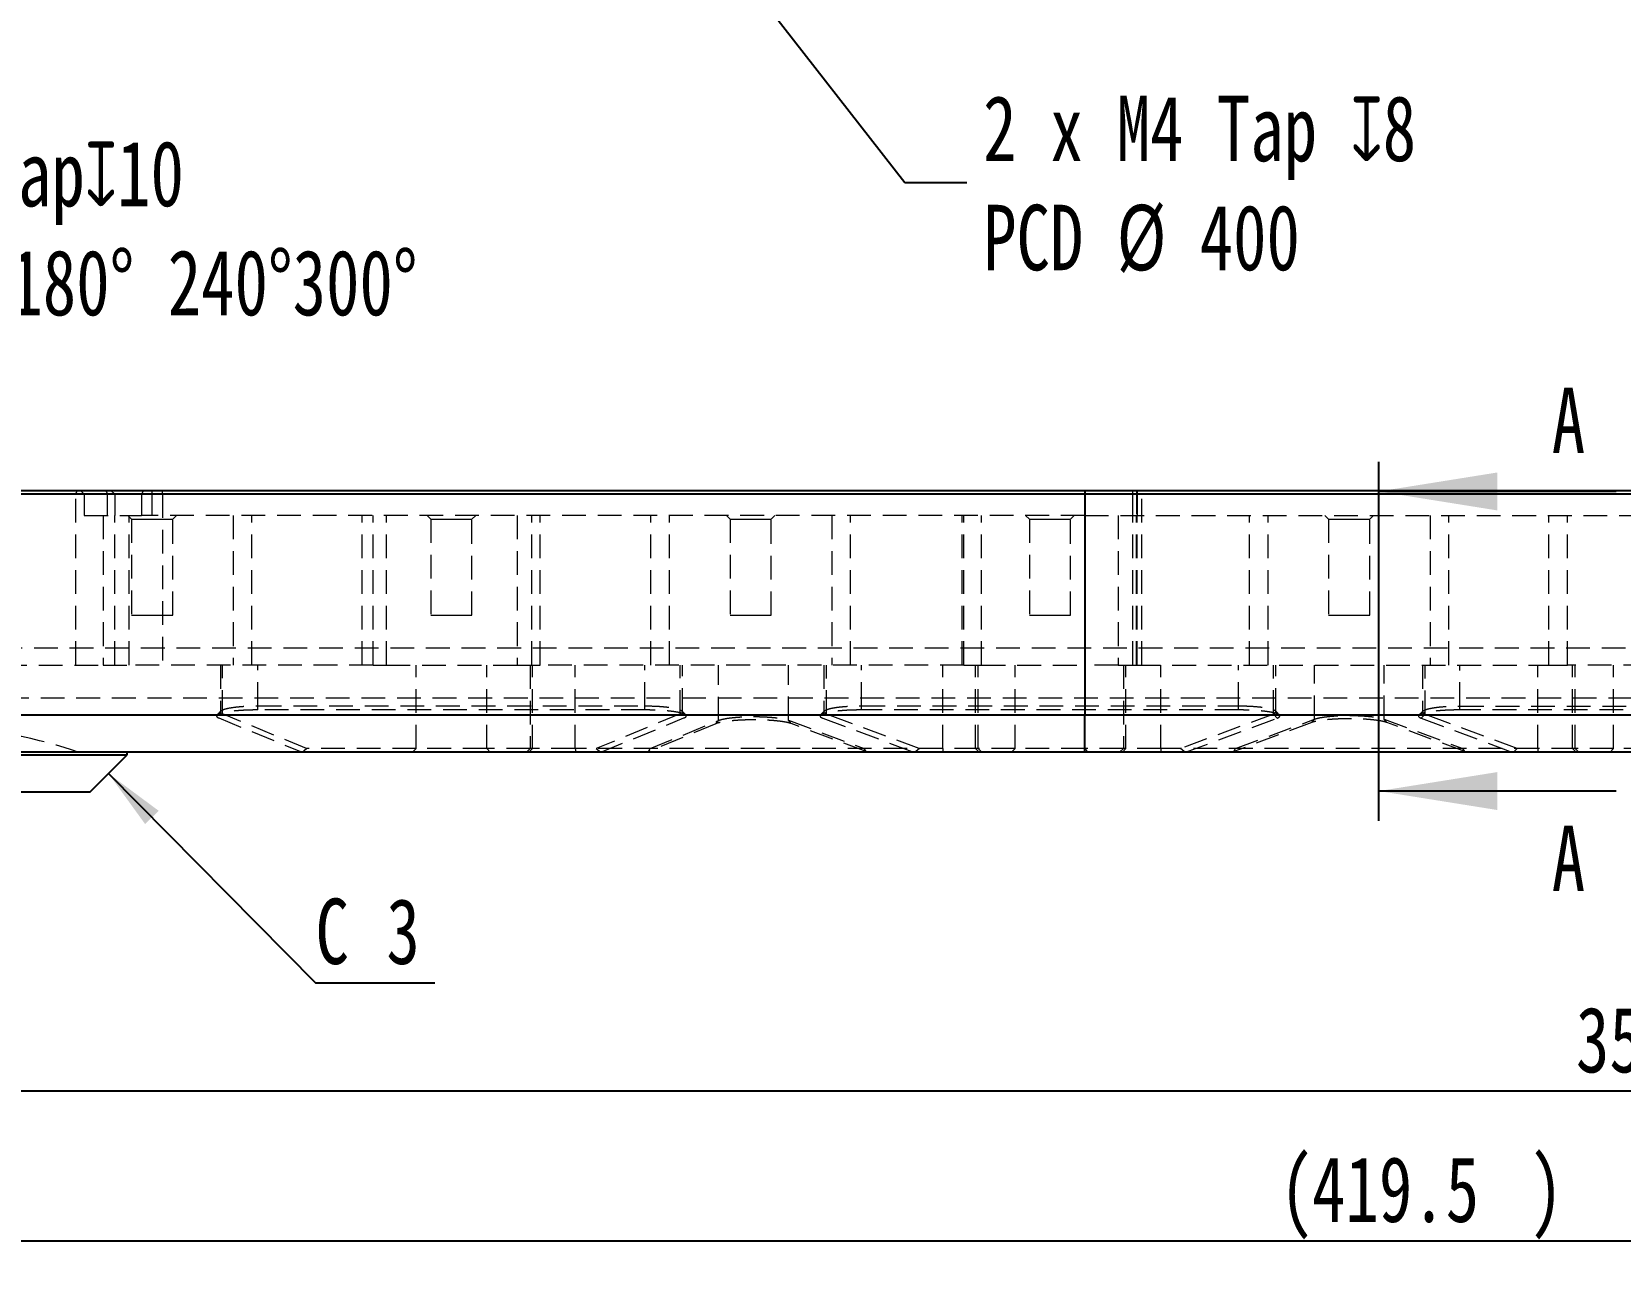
# Model space of a CAD drawing. Header units: millimetres. Extents: x 0 to 420, y 0 to 298.
# Drawn here: x 99.6 to 184.5, y 100 to 166.2 of the extents above; entities that cross this region are included whole.
import ezdxf

# ---------------------------------------------------------------- set-up
doc = ezdxf.new("R2010")
doc.units = ezdxf.units.MM
doc.header["$PDSIZE"] = -1
doc.linetypes.add('HIDDEN', pattern=[1.905, 1.27, -0.635])
for name, color, linetype in [('레이어10', 30, 'Continuous'), ('절단면', 230, 'Continuous'), ('치수선', 104, 'Continuous')]:
    doc.layers.add(name, color=color, linetype=linetype)
doc.styles.add('SLDTEXTSTYLE4', font='TXT', dxfattribs={"width": 0.75})
doc.dimstyles.new('SLDDIMSTYLE0', dxfattribs={"dimtxt": 3.5, "dimasz": 3.302, "dimexe": 0, "dimexo": 0.0625, "dimgap": 0.875, "dimtad": 1, "dimdec": 3, "dimlfac": 1.5, "dimrnd": 1e-09, "dimzin": 12, "dimdsep": 46, "dimtxsty": 'SLDTEXTSTYLE4', "dimsah": 1, "dimcen": 0.09, "dimadec": 0, "dimazin": 3, "dimtfac": 1, "dimtdec": 3, "dimtofl": 0, "dimtmove": 0, "dimatfit": 3, "dimfxl": 1, "dimfrac": 2, "dimtolj": 1, "dimtzin": 12, "dimarcsym": 0})
doc.dimstyles.new('SLDDIMSTYLE3', dxfattribs={"dimtxt": 3.5, "dimasz": 3.302, "dimexe": 0, "dimexo": 0.0625, "dimgap": 0.875, "dimtad": 0, "dimtih": 1, "dimtoh": 1, "dimdec": 3, "dimlfac": 1.5, "dimrnd": 1e-09, "dimzin": 12, "dimdsep": 46, "dimtxsty": 'SLDTEXTSTYLE4', "dimblk1": 'NONE', "dimblk2": 'NONE', "dimsah": 1, "dimcen": 0, "dimadec": 0, "dimazin": 3, "dimtfac": 1, "dimtdec": 3, "dimtofl": 0, "dimtmove": 0, "dimatfit": 3, "dimldrblk": 'NONE', "dimfxl": 1, "dimfrac": 2, "dimtolj": 1, "dimtzin": 12, "dimarcsym": 0})
doc.dimstyles.new('SLDDIMSTYLE5', dxfattribs={"dimtxt": 3.5, "dimasz": 3.302, "dimexe": 0, "dimexo": 0.0625, "dimgap": 0.875, "dimtad": 0, "dimtih": 1, "dimtoh": 1, "dimdec": 3, "dimlfac": 1.5, "dimrnd": 1e-09, "dimzin": 12, "dimdsep": 46, "dimtxsty": 'SLDTEXTSTYLE4', "dimblk1": 'NONE', "dimsah": 1, "dimcen": 0, "dimadec": 0, "dimazin": 3, "dimtfac": 1, "dimtdec": 3, "dimtmove": 0, "dimatfit": 3, "dimldrblk": 'NONE', "dimfxl": 1, "dimfrac": 2, "dimtolj": 1, "dimtzin": 12, "dimarcsym": 0})
doc.dimstyles.new('SLDDIMSTYLE9', dxfattribs={"dimtxt": 3.5, "dimasz": 3.302, "dimexe": 0, "dimexo": 0.0625, "dimgap": 0.875, "dimtad": 0, "dimtih": 1, "dimtoh": 1, "dimdec": 3, "dimlfac": 1.5, "dimrnd": 1e-09, "dimzin": 12, "dimdsep": 46, "dimtxsty": 'SLDTEXTSTYLE4', "dimblk1": 'NONE', "dimsah": 1, "dimcen": 0, "dimadec": 0, "dimazin": 3, "dimtfac": 1, "dimtdec": 3, "dimtmove": 0, "dimatfit": 3, "dimldrblk": 'NONE', "dimfxl": 1, "dimfrac": 2, "dimtolj": 1, "dimtzin": 12, "dimarcsym": 0})

# ---------------------------------------------------------------- blocks, each defined once
blk = doc.blocks.new('_D')
at = {"layer": '치수선', "transparency": 16777216}
for p, q in [((302.721, 125.043), (302.721, 108.529)), ((69.388, 121.863), (69.388, 108.529)), ((302.721, 109.529), (69.388, 109.529))]:
    blk.add_line(p, q, dxfattribs=at)
for points in [[(69.388, 109.529), (72.69, 109.021), (72.69, 110.037)], [(302.721, 109.529), (299.419, 110.037), (299.419, 109.021)]]:
    blk.add_solid(points, dxfattribs=at)
at = {"layer": '치수선', "transparency": 16777216, "insert": (182.176, 114.041), "char_height": 3.5, "attachment_point": 1, "style": 'SLDTEXTSTYLE4'}
blk.add_mtext('350', dxfattribs=at)
blk = doc.blocks.new('_D_2')
at = {"layer": '레이어10', "transparency": 16777216}
for p, q in [((313.721, 128.655), (313.721, 100.529)), ((34.055, 126.522), (34.055, 100.529)), ((34.055, 101.529), (313.721, 101.529))]:
    blk.add_line(p, q, dxfattribs=at)
for points in [[(34.055, 101.529), (37.357, 101.021), (37.357, 102.037)], [(313.721, 101.529), (310.419, 102.037), (310.419, 101.021)]]:
    blk.add_solid(points, dxfattribs=at)
at = {"layer": '레이어10', "transparency": 16777216, "char_height": 3.5, "attachment_point": 1, "style": 'SLDTEXTSTYLE4'}
for s, insert in [('(', (166.349, 106.041)), (')', (179.707, 106.041)), ('419.5', (168.069, 106.041))]:
    blk.add_mtext(s, dxfattribs=dict(at, insert=insert))
blk = doc.blocks.new('SW_CHAMFER_DIMENSION_0')
at = {"layer": '치수선', "color": 0}
for p, q in [((-11.068, 11.198), (0, 0)), ((0, 0), (6.378, 0))]:
    blk.add_line(p, q, dxfattribs=at)
blk.add_solid([(-11.068, 11.198), (-9.108, 8.493), (-8.385, 9.207)], dxfattribs=at)
at = {"layer": '치수선', "color": 0, "char_height": 3.5, "attachment_point": 1, "style": 'SLDTEXTSTYLE4'}
for s, insert in [('C', (0, 4.512)), ('3', (3.792, 4.512))]:
    blk.add_mtext(s, dxfattribs=dict(at, insert=insert))
blk = doc.blocks.new('_D_12')
at = {"layer": '치수선', "transparency": 16777216, "insert": (114.693, 172.737), "char_height": 3.5, "attachment_point": 1, "style": 'SLDTEXTSTYLE4'}
blk.add_mtext('R196', dxfattribs=at)
blk = doc.blocks.new('_None')
blk = doc.blocks.new('_D_30')
at = {"layer": 'Defpoints', "color": 0, "transparency": 16777216}
for p in [(121.379, 190.083), (122.731, 188.348)]:
    blk.add_point(p, dxfattribs=at)
at = {"layer": '치수선', "color": 0, "lineweight": -2, "transparency": 16777216}
for p, q in [((121.379, 190.083), (122.731, 188.348)), ((146.304, 158.101), (124.761, 185.743)), ((149.606, 158.101), (146.304, 158.101))]:
    blk.add_line(p, q, dxfattribs=at)
at = {"layer": '치수선', "color": 0, "transparency": 16777216}
blk.add_solid([(125.195, 186.082), (124.327, 185.405), (122.731, 188.348)], dxfattribs=at)
at = {"layer": '치수선', "color": 0, "transparency": 16777216, "insert": (150.481, 162.768), "char_height": 3.5, "attachment_point": 1, "style": 'SLDTEXTSTYLE4'}
blk.add_mtext('\\A1;2 x M4 Tap {\\fGDT|b0|i0|c0|p2;x}8\\PPCD %%C 400', dxfattribs=at)
blk = doc.blocks.new('_D_37')
at = {"layer": 'Defpoints', "color": 0, "transparency": 16777216}
for p in [(85.673, 175.269), (85.103, 173.144)]:
    blk.add_point(p, dxfattribs=at)
at = {"layer": '치수선', "color": 0, "lineweight": -2, "transparency": 16777216}
for p, q in [((85.673, 175.269), (85.103, 173.144)), ((80.426, 155.689), (84.249, 169.954)), ((83.728, 155.689), (80.426, 155.689))]:
    blk.add_line(p, q, dxfattribs=at)
at = {"layer": '치수선', "color": 0, "transparency": 16777216}
blk.add_solid([(83.717, 170.097), (84.78, 169.812), (85.103, 173.144)], dxfattribs=at)
at = {"layer": '치수선', "color": 0, "transparency": 16777216, "insert": (84.603, 160.356), "char_height": 3.5, "attachment_point": 1, "style": 'SLDTEXTSTYLE4'}
blk.add_mtext('\\A1;4 x M4 Tap{\\fGDT|b0|i0|c0|p2;x}10\\PAT 120%%D 180%%D 240%%D300%%D', dxfattribs=at)

msp = doc.modelspace()

# ---------------------------------------------------------------- linework, layer by layer
at = {"color": 7, "linetype": 'Continuous', "lineweight": 25}
for p, q in [((87.70079, 141.65487), (155.91298, 141.65487)), ((155.91298, 141.45487), (87.80504, 141.45487)), ((155.91298, 141.65487), (155.91298, 141.45487)), ((155.91298, 141.65487), (187.34958, 141.65487)), ((155.91298, 141.45487), (155.91298, 129.65487)), ((187.3881, 141.45487), (155.91298, 141.45487)), ((87.80504, 129.65487), (155.91298, 129.65487)), ((155.91298, 127.65487), (155.91298, 129.65487)), ((155.91298, 129.65487), (302.72143, 129.65487)), ((69.3881, 127.52153), (104.72143, 127.52153)), ((155.91298, 127.65487), (95.91197, 127.65487)), ((102.72143, 125.52153), (104.72143, 127.52153)), ((104.72143, 127.52153), (104.72143, 127.65487)), ((302.72143, 127.65487), (155.91298, 127.65487)), ((102.72143, 125.52153), (69.3881, 125.52153))]:
    msp.add_line(p, q, dxfattribs=at)
at = {"color": 7, "linetype": 'HIDDEN', "lineweight": 18}
for p, q in [((101.97418, 141.45487), (102.04377, 141.65487)), ((101.97418, 132.32153), (101.97418, 141.45487)), ((102.22863, 141.65487), (102.42863, 141.45487)), ((102.42863, 141.45487), (102.42863, 140.32153)), ((103.58675, 141.65487), (103.66397, 141.45487)), ((103.66397, 140.32153), (103.66397, 141.45487)), ((103.85476, 141.65487), (104.05476, 141.45487)), ((104.05476, 141.45487), (104.05476, 140.32153)), ((105.49454, 141.45487), (105.49454, 140.32153)), ((106.05476, 141.45487), (106.05476, 141.65487)), ((106.05476, 140.32153), (106.05476, 141.45487)), ((106.61398, 141.45487), (106.61398, 141.65487)), ((106.61398, 141.45487), (106.61398, 132.32153)), ((155.91298, 141.65487), (155.91298, 141.45487)), ((155.91298, 140.32153), (155.91298, 141.45487)), ((155.91298, 141.45487), (155.91298, 132.32153)), ((158.48365, 140.32153), (158.48365, 141.65487)), ((158.68813, 141.65487), (158.68813, 140.32153)), ((158.73085, 140.32153), (158.73085, 141.65487)), ((158.97519, 132.32153), (158.97519, 141.65487)), ((102.42863, 140.32153), (105.49454, 140.32153)), ((103.44083, 140.32153), (103.44083, 132.32153)), ((104.05476, 132.32153), (104.05476, 140.32153)), ((104.75476, 140.32153), (104.95476, 140.12153)), ((104.82691, 132.32153), (104.82691, 140.32153)), ((155.91298, 140.32153), (105.49454, 140.32153)), ((107.15476, 140.12153), (107.35476, 140.32153)), ((110.3881, 140.32153), (110.3881, 132.32153)), ((111.3881, 132.32153), (111.3881, 140.32153)), ((117.29063, 132.32153), (117.29063, 140.32153)), ((117.8657, 132.32153), (117.8657, 140.32153)), ((118.57816, 132.32153), (118.57816, 140.32153)), ((120.75476, 140.32153), (120.95476, 140.12153)), ((123.15476, 140.12153), (123.35476, 140.32153)), ((125.57881, 140.32153), (125.57881, 132.32153)), ((126.35879, 132.32153), (126.35879, 140.32153)), ((126.79884, 132.32153), (126.79884, 140.32153)), ((132.72143, 132.32153), (132.72143, 140.32153)), ((133.72143, 132.32153), (133.72143, 140.32153)), ((136.75476, 140.32153), (136.95476, 140.12153)), ((139.15476, 140.12153), (139.35476, 140.32153)), ((142.3881, 140.32153), (142.3881, 132.32153)), ((143.3881, 132.32153), (143.3881, 140.32153)), ((149.35485, 132.32153), (149.35485, 140.32153)), ((149.4525, 132.32153), (149.4525, 140.32153)), ((150.40368, 132.32153), (150.40368, 140.32153)), ((152.75476, 140.32153), (152.95476, 140.12153)), ((155.15476, 140.12153), (155.35476, 140.32153)), ((155.91298, 140.32153), (186.05476, 140.32153)), ((157.70909, 140.32153), (157.70909, 132.32153)), ((158.48365, 132.32153), (158.48365, 140.32153)), ((158.68813, 132.32153), (158.68813, 140.32153)), ((158.70909, 132.32153), (158.70909, 140.32153)), ((164.72143, 132.32153), (164.72143, 140.32153)), ((165.72143, 132.32153), (165.72143, 140.32153)), ((168.75476, 140.32153), (168.95476, 140.12153)), ((171.15476, 140.12153), (171.35476, 140.32153)), ((174.3881, 140.32153), (174.3881, 132.32153)), ((175.3881, 132.32153), (175.3881, 140.32153)), ((180.72143, 132.32153), (180.72143, 140.32153)), ((180.72183, 132.32153), (180.72183, 140.32153)), ((181.72143, 132.32153), (181.72143, 140.32153)), ((104.95476, 140.12153), (106.05476, 140.12153)), ((104.95476, 140.12153), (104.95476, 134.9882)), ((106.05476, 140.12153), (107.15476, 140.12153)), ((107.15476, 134.9882), (107.15476, 140.12153)), ((120.95476, 140.12153), (122.05476, 140.12153)), ((120.95476, 140.12153), (120.95476, 134.9882)), ((122.05476, 140.12153), (123.15476, 140.12153)), ((123.15476, 134.9882), (123.15476, 140.12153)), ((136.95476, 140.12153), (138.05476, 140.12153)), ((136.95476, 140.12153), (136.95476, 134.9882)), ((138.05476, 140.12153), (139.15476, 140.12153)), ((139.15476, 134.9882), (139.15476, 140.12153)), ((152.95476, 140.12153), (154.05476, 140.12153)), ((152.95476, 140.12153), (152.95476, 134.9882)), ((154.05476, 140.12153), (155.15476, 140.12153)), ((155.15476, 134.9882), (155.15476, 140.12153)), ((168.95476, 140.12153), (170.05476, 140.12153)), ((168.95476, 140.12153), (168.95476, 134.9882)), ((170.05476, 140.12153), (171.15476, 140.12153)), ((171.15476, 134.9882), (171.15476, 140.12153)), ((104.95476, 134.9882), (106.05476, 134.9882)), ((106.05476, 134.9882), (107.15476, 134.9882)), ((120.95476, 134.9882), (122.05476, 134.9882)), ((122.05476, 134.9882), (123.15476, 134.9882)), ((136.95476, 134.9882), (138.05476, 134.9882)), ((138.05476, 134.9882), (139.15476, 134.9882)), ((152.95476, 134.9882), (154.05476, 134.9882)), ((154.05476, 134.9882), (155.15476, 134.9882)), ((168.95476, 134.9882), (170.05476, 134.9882)), ((170.05476, 134.9882), (171.15476, 134.9882)), ((240.07604, 133.21992), (69.3881, 133.21992)), ((98.09103, 132.32153), (103.44083, 132.32153)), ((103.44083, 132.32153), (104.82691, 132.32153)), ((117.8657, 132.32153), (104.82691, 132.32153)), ((109.70521, 132.32153), (109.70521, 129.81667)), ((109.81906, 129.70979), (109.81906, 132.32153)), ((111.70521, 130.13821), (111.70521, 132.32153)), ((117.8657, 132.32153), (118.57816, 132.32153)), ((118.57816, 132.32153), (125.57881, 132.32153)), ((120.16861, 127.85487), (120.16861, 132.32153)), ((123.94092, 127.85487), (123.94092, 132.32153)), ((125.57881, 132.32153), (126.79884, 132.32153)), ((126.26976, 132.32153), (126.26976, 127.85487)), ((126.3836, 127.85487), (126.3836, 132.32153)), ((149.4525, 132.32153), (126.79884, 132.32153)), ((128.66655, 127.85487), (128.66655, 132.32153)), ((132.40432, 130.13821), (132.40432, 132.32153)), ((134.29047, 129.70979), (134.29047, 132.32153)), ((134.40432, 129.81667), (134.40432, 132.32153)), ((136.32627, 129.35643), (136.32627, 132.32153)), ((140.07565, 129.36608), (140.07565, 132.32153)), ((141.9735, 132.32153), (141.9735, 129.81873)), ((142.11027, 129.70181), (142.11027, 132.32153)), ((143.9735, 130.14036), (143.9735, 132.32153)), ((148.32453, 127.85487), (148.32453, 132.32153)), ((149.4525, 132.32153), (150.40368, 132.32153)), ((150.07726, 127.85487), (150.07726, 132.32153)), ((150.21402, 127.85487), (150.21402, 132.32153)), ((150.40368, 132.32153), (155.91298, 132.32153)), ((152.19153, 127.85487), (152.19153, 132.32153)), ((157.70909, 132.32153), (155.91298, 132.32153)), ((155.918, 127.85487), (155.918, 132.32153)), ((157.70909, 132.32153), (158.68813, 132.32153)), ((157.97855, 132.32153), (157.97855, 127.85487)), ((158.11532, 127.85487), (158.11532, 132.32153)), ((158.68813, 132.32153), (180.72183, 132.32153)), ((159.97855, 127.85487), (159.97855, 132.32153)), ((164.13603, 130.14036), (164.13603, 132.32153)), ((165.99926, 129.70181), (165.99926, 132.32153)), ((166.13603, 129.81873), (166.13603, 132.32153)), ((168.19202, 129.42504), (168.19202, 132.32153)), ((171.91841, 129.42507), (171.91841, 132.32153)), ((173.97439, 132.32153), (173.97439, 129.80785)), ((174.11123, 129.69033), (174.11123, 132.32153)), ((175.97439, 130.13105), (175.97439, 132.32153)), ((180.13514, 127.85487), (180.13514, 132.32153)), ((180.72183, 132.32153), (181.72143, 132.32153)), ((187.8881, 132.32153), (181.72143, 132.32153)), ((181.9983, 127.85487), (181.9983, 132.32153)), ((182.13514, 127.85487), (182.13514, 132.32153)), ((184.19161, 127.85487), (184.19161, 132.32153)), ((81.04762, 130.56699), (241.39796, 130.56699)), ((111.70521, 129.92037), (111.70521, 130.13821)), ((111.70521, 130.13821), (132.40432, 130.13821)), ((132.40432, 129.92037), (132.40432, 130.13821)), ((143.9735, 129.92056), (143.9735, 130.14036)), ((143.9735, 130.14036), (164.13603, 130.14036)), ((164.13603, 129.92056), (164.13603, 130.14036)), ((175.97439, 129.9219), (175.97439, 130.13105)), ((175.97439, 130.13105), (196.13514, 130.13105)), ((109.62072, 129.49194), (114.07412, 127.65509)), ((114.31628, 127.85487), (109.81906, 129.70979)), ((132.40432, 129.92037), (111.70521, 129.92037)), ((134.29047, 129.70979), (129.79325, 127.85487)), ((130.0354, 127.65509), (134.48881, 129.49194)), ((136.18555, 129.18182), (132.58613, 127.69721)), ((132.68576, 127.85487), (136.32627, 129.35643)), ((136.18555, 129.18182), (136.32627, 129.35643)), ((140.07565, 129.36608), (144.12885, 127.85487)), ((140.21466, 129.19147), (140.07565, 129.36608)), ((144.22451, 127.69642), (140.21466, 129.19147)), ((141.91337, 129.48201), (146.81318, 127.65514)), ((147.06391, 127.85487), (142.11027, 129.70181)), ((164.13603, 129.92056), (143.9735, 129.92056)), ((165.99926, 129.70181), (161.04562, 127.85487)), ((161.29635, 127.65514), (166.19616, 129.48201)), ((168.05302, 129.25044), (163.88505, 127.69643)), ((163.98069, 127.85487), (168.19202, 129.42504)), ((165.99926, 129.70181), (166.19616, 129.48201)), ((168.05302, 129.25044), (168.19202, 129.42504)), ((171.91841, 129.42507), (176.13116, 127.85487)), ((172.05741, 129.25047), (171.91841, 129.42507)), ((176.22679, 127.69643), (172.05741, 129.25047)), ((173.90431, 129.48118), (174.11123, 129.69033)), ((173.90431, 129.48118), (178.80418, 127.65487)), ((179.03565, 127.85487), (174.11123, 129.69033)), ((196.13514, 129.9219), (175.97439, 129.9219)), ((114.07412, 127.65509), (114.31628, 127.85487)), ((114.07412, 127.65509), (114.07444, 127.65487)), ((120.16861, 127.85487), (114.31628, 127.85487)), ((120.16861, 127.85487), (119.98, 127.65487)), ((123.94092, 127.85487), (120.16861, 127.85487)), ((123.94092, 127.85487), (124.12953, 127.65487)), ((126.26976, 127.85487), (123.94092, 127.85487)), ((126.26976, 127.85487), (126.06976, 127.65487)), ((126.3836, 127.85487), (126.19499, 127.65487)), ((128.66655, 127.85487), (126.26976, 127.85487)), ((128.66655, 127.85487), (128.70623, 127.65487)), ((148.32453, 127.85487), (128.66655, 127.85487)), ((129.79325, 127.85487), (130.0354, 127.65509)), ((130.03509, 127.65487), (130.0354, 127.65509)), ((132.58613, 127.69721), (132.43857, 127.65487)), ((132.58613, 127.69721), (132.68576, 127.85487)), ((144.22451, 127.69642), (144.12885, 127.85487)), ((144.38057, 127.65487), (144.22451, 127.69642)), ((146.81318, 127.65514), (147.06391, 127.85487)), ((146.81318, 127.65514), (146.81362, 127.65487)), ((150.21402, 127.85487), (148.32453, 127.85487)), ((148.32453, 127.85487), (148.33559, 127.65487)), ((150.07726, 127.85487), (150.26358, 127.65487)), ((152.19153, 127.85487), (150.21402, 127.85487)), ((150.41402, 127.65487), (150.21402, 127.85487)), ((152.19153, 127.85487), (152.00521, 127.65487)), ((155.918, 127.85487), (152.19153, 127.85487)), ((155.918, 127.85487), (156.10432, 127.65487)), ((157.97855, 127.85487), (155.918, 127.85487)), ((157.97855, 127.85487), (157.77855, 127.65487)), ((158.11532, 127.85487), (157.92899, 127.65487)), ((159.97855, 127.85487), (157.97855, 127.85487)), ((159.97855, 127.85487), (159.97855, 127.65487)), ((180.13514, 127.85487), (159.97855, 127.85487)), ((161.04562, 127.85487), (161.29635, 127.65514)), ((161.29591, 127.65487), (161.29635, 127.65514)), ((163.88505, 127.69643), (163.72895, 127.65487)), ((163.88505, 127.69643), (163.98069, 127.85487)), ((176.22679, 127.69643), (176.13116, 127.85487)), ((176.38291, 127.65487), (176.22679, 127.69643)), ((178.84443, 127.65487), (179.03565, 127.85487)), ((182.13514, 127.85487), (180.13514, 127.85487)), ((180.13514, 127.85487), (180.13514, 127.65487)), ((181.9983, 127.85487), (182.18461, 127.65487)), ((184.19161, 127.85487), (182.13514, 127.85487)), ((182.33514, 127.65487), (182.13514, 127.85487)), ((184.19161, 127.85487), (184.00529, 127.65487)), ((187.91792, 127.85487), (184.19161, 127.85487))]:
    msp.add_line(p, q, dxfattribs=at)
msp.add_ellipse((69.3881, 125.71547), major_axis=(35.33333, 0), ratio=0.14545455, start_param=0.38694224, end_param=1.23450712, dxfattribs=at)
msp.add_open_spline([(105.58551, 141.65487), (105.5553, 141.58819), (105.52498, 141.52153), (105.49454, 141.45487)], degree=3, dxfattribs=at)
for points, knots in [([(109.72735, 129.86291), (109.75947, 129.88737), (109.82445, 129.93686), (110.05813, 130.00407), (110.37872, 130.06153), (110.77695, 130.10471), (111.2274, 130.13289), (111.54601, 130.13644), (111.70521, 130.13821)], [0, 0, 0, 0, 0.16421728, 0.33226677, 0.49984087, 0.66691424, 0.83357382, 1, 1, 1, 1]), ([(132.40432, 130.13821), (132.56352, 130.13644), (132.88213, 130.13289), (133.33258, 130.10471), (133.73081, 130.06153), (134.0514, 130.00407), (134.28508, 129.93686), (134.35006, 129.88737), (134.38218, 129.86291)], [0, 0, 0, 0, 0.16642618, 0.33308576, 0.50015913, 0.66773323, 0.83578272, 1, 1, 1, 1]), ([(141.99747, 129.86263), (142.02459, 129.88576), (142.0817, 129.93446), (142.30722, 130.00181), (142.62776, 130.06107), (143.0302, 130.10569), (143.48743, 130.13485), (143.81156, 130.13852), (143.9735, 130.14036)], [0, 0, 0, 0, 0.15380045, 0.32395927, 0.49363428, 0.6627918, 0.83151806, 1, 1, 1, 1]), ([(164.13603, 130.14036), (164.29797, 130.13852), (164.6221, 130.13485), (165.07933, 130.10569), (165.48177, 130.06107), (165.80231, 130.00181), (166.02783, 129.93446), (166.08494, 129.88576), (166.11206, 129.86263)], [0, 0, 0, 0, 0.16848194, 0.3372082, 0.50636572, 0.67604073, 0.84619955, 1, 1, 1, 1]), ([(174.004, 129.85576), (174.02978, 129.8777), (174.08576, 129.92533), (174.30824, 129.9918), (174.62853, 130.05137), (175.03105, 130.09621), (175.48829, 130.12551), (175.81243, 130.1292), (175.97439, 130.13105)], [0, 0, 0, 0, 0.14650769, 0.31814198, 0.48928358, 0.65989815, 0.8300735, 1, 1, 1, 1]), ([(111.70521, 129.92037), (111.67591, 129.92032), (111.61732, 129.92022), (111.52951, 129.91943), (111.42744, 129.91796), (111.31138, 129.91542), (111.13926, 129.91011), (110.92856, 129.90068), (110.68699, 129.88508), (110.45989, 129.86541), (110.25054, 129.84194), (110.06189, 129.81501), (109.89663, 129.78501), (109.75711, 129.75237), (109.64532, 129.71753), (109.56283, 129.68102), (109.51083, 129.64333), (109.49004, 129.60501), (109.50079, 129.5666), (109.53584, 129.53497), (109.57393, 129.51327), (109.59931, 129.50102), (109.61358, 129.49497), (109.62072, 129.49194)], [0, 0, 0, 0, 0.02070009, 0.04140528, 0.06214901, 0.09318397, 0.12431135, 0.18648135, 0.24870264, 0.31098766, 0.37334519, 0.43577985, 0.49829192, 0.56087727, 0.62352763, 0.68623109, 0.74897275, 0.81173558, 0.87450136, 0.93725171, 0.96862928, 0.9842974, 1, 1, 1, 1]), ([(109.72709, 129.86414), (109.69194, 129.82732), (109.62164, 129.75369), (109.5512, 129.68001), (109.51599, 129.64318)], [0, 0, 0, 0, 0.500114004, 1, 1, 1, 1]), ([(109.81906, 129.70979), (109.77121, 129.73449), (109.70326, 129.76957), (109.71546, 129.80591), (109.71907, 129.81667)], [0, 0, 0, 0, 0.70411022, 1, 1, 1, 1]), ([(134.48881, 129.49194), (134.49824, 129.49598), (134.51709, 129.50405), (134.54116, 129.51636), (134.56556, 129.53085), (134.58769, 129.54761), (134.61053, 129.57298), (134.61948, 129.60501), (134.5987, 129.64333), (134.5467, 129.68102), (134.46421, 129.71753), (134.35242, 129.75237), (134.2129, 129.78501), (134.04764, 129.81501), (133.85899, 129.84194), (133.64963, 129.86541), (133.42255, 129.88508), (133.18095, 129.90068), (132.92832, 129.91199), (132.71147, 129.9177), (132.55817, 129.91969), (132.47031, 129.92029), (132.42633, 129.92034), (132.40432, 129.92037)], [0, 0, 0, 0, 0.02089651, 0.04180233, 0.06274995, 0.09409262, 0.1255278, 0.18829364, 0.25105652, 0.31379824, 0.37650175, 0.43915217, 0.50173757, 0.56424969, 0.62668442, 0.68904199, 0.75132707, 0.81354842, 0.87571847, 0.93785259, 0.96892569, 0.98444451, 1, 1, 1, 1]), ([(134.39046, 129.81667), (134.39407, 129.80591), (134.40627, 129.76957), (134.33832, 129.73449), (134.29047, 129.70979)], [0, 0, 0, 0, 0.29588978, 1, 1, 1, 1]), ([(134.59354, 129.64318), (134.55832, 129.68001), (134.48789, 129.75369), (134.41759, 129.82732), (134.38244, 129.86414)], [0, 0, 0, 0, 0.499886, 1, 1, 1, 1]), ([(140.21466, 129.19147), (140.20099, 129.19636), (140.17367, 129.20612), (140.12623, 129.22038), (140.0656, 129.23661), (139.98818, 129.25449), (139.89093, 129.27358), (139.78397, 129.29154), (139.66797, 129.30827), (139.54356, 129.32367), (139.41148, 129.33766), (139.27248, 129.35014), (139.12737, 129.36106), (138.97698, 129.37034), (138.82218, 129.37794), (138.66386, 129.3838), (138.50294, 129.3879), (138.34034, 129.39021), (138.177, 129.39073), (138.01387, 129.38943), (137.85189, 129.38634), (137.69198, 129.38147), (137.53508, 129.37485), (137.38208, 129.36652), (137.23387, 129.35652), (137.09131, 129.34492), (136.95521, 129.33177), (136.82637, 129.31716), (136.70551, 129.30118), (136.59336, 129.2839), (136.49053, 129.26544), (136.39765, 129.24589), (136.31518, 129.22538), (136.25573, 129.20757), (136.21354, 129.19298), (136.19489, 129.18554), (136.18555, 129.18182)], [0, 0, 0, 0, 0.02093219, 0.04184772, 0.06279958, 0.09416404, 0.12550538, 0.15682248, 0.1881148, 0.21938233, 0.25062567, 0.28184595, 0.31304487, 0.34422458, 0.37538772, 0.40653727, 0.43767659, 0.46880922, 0.49993888, 0.53106936, 0.56220444, 0.59334777, 0.62450282, 0.6556728, 0.68686053, 0.71806847, 0.74929857, 0.78055229, 0.81183052, 0.84313362, 0.87446133, 0.90581286, 0.93718686, 0.96858151, 0.9842758, 1, 1, 1, 1]), ([(136.32627, 129.35643), (136.33842, 129.36157), (136.36228, 129.37165), (136.40358, 129.38611), (136.45653, 129.40258), (136.52418, 129.42063), (136.63943, 129.44665), (136.80594, 129.47641), (137.03894, 129.50709), (137.29902, 129.53192), (137.58015, 129.55031), (137.87588, 129.56184), (138.17936, 129.56624), (138.48361, 129.5634), (138.7816, 129.5534), (139.06646, 129.53647), (139.33163, 129.51299), (139.57098, 129.48352), (139.74368, 129.45463), (139.8644, 129.42922), (139.94461, 129.40928), (140.01678, 129.38819), (140.05568, 129.37358), (140.07565, 129.36608)], [0, 0, 0, 0, 0.02177446, 0.04274031, 0.06289773, 0.09492905, 0.12569267, 0.18833329, 0.25085961, 0.31327732, 0.37560209, 0.43785821, 0.50007635, 0.56229071, 0.62453583, 0.6868434, 0.74923931, 0.81174125, 0.87435715, 0.90514561, 0.93712932, 0.96772638, 1, 1, 1, 1]), ([(143.9735, 129.92056), (143.94369, 129.92051), (143.88405, 129.92041), (143.7947, 129.91959), (143.69083, 129.91806), (143.57276, 129.91543), (143.39772, 129.90994), (143.18362, 129.90019), (142.93854, 129.88405), (142.70869, 129.86372), (142.49749, 129.83948), (142.30802, 129.81171), (142.14309, 129.7808), (142.00511, 129.74721), (141.89611, 129.71145), (141.8177, 129.67402), (141.77103, 129.6355), (141.75678, 129.59643), (141.77517, 129.5574), (141.81743, 129.52537), (141.86095, 129.50348), (141.88951, 129.49114), (141.90541, 129.48505), (141.91337, 129.48201)], [0, 0, 0, 0, 0.02069978, 0.04140384, 0.06214678, 0.09318147, 0.12430734, 0.18647576, 0.2486971, 0.31098399, 0.3733452, 0.43578511, 0.49830348, 0.56089546, 0.62355191, 0.68625995, 0.7490037, 0.81176521, 0.87452551, 0.93726569, 0.96863682, 0.9843018, 1, 1, 1, 1]), ([(141.99335, 129.86392), (141.95799, 129.82674), (141.88727, 129.7524), (141.81642, 129.678), (141.781, 129.64081)], [0, 0, 0, 0, 0.50011789, 1, 1, 1, 1]), ([(142.11027, 129.70181), (142.05757, 129.72671), (141.97682, 129.76487), (141.98524, 129.80484), (141.98816, 129.81873)], [0, 0, 0, 0, 0.65266823, 1, 1, 1, 1]), ([(166.19616, 129.48201), (166.20667, 129.48607), (166.2277, 129.49419), (166.25492, 129.50659), (166.28291, 129.52122), (166.30898, 129.53817), (166.33742, 129.56388), (166.35275, 129.59643), (166.3385, 129.6355), (166.29183, 129.67402), (166.21342, 129.71145), (166.10442, 129.74721), (165.96644, 129.7808), (165.80151, 129.81171), (165.61204, 129.83948), (165.40083, 129.86372), (165.17099, 129.88405), (164.9259, 129.90019), (164.66918, 129.91189), (164.4486, 129.9178), (164.2926, 129.91986), (164.20318, 129.92047), (164.15843, 129.92053), (164.13603, 129.92056)], [0, 0, 0, 0, 0.0208918, 0.04179259, 0.06273603, 0.09407425, 0.12550468, 0.18826504, 0.25102661, 0.31377041, 0.37647851, 0.43913502, 0.50172705, 0.56424547, 0.62668544, 0.68904671, 0.75133365, 0.81355505, 0.87572353, 0.93785488, 0.96892682, 0.98444555, 1, 1, 1, 1]), ([(166.12136, 129.81873), (166.12429, 129.80484), (166.13271, 129.76487), (166.05196, 129.72671), (165.99926, 129.70181)], [0, 0, 0, 0, 0.34733177, 1, 1, 1, 1]), ([(166.32853, 129.64081), (166.29311, 129.678), (166.22226, 129.7524), (166.15154, 129.82674), (166.11618, 129.86392)], [0, 0, 0, 0, 0.49988211, 1, 1, 1, 1]), ([(172.05741, 129.25047), (172.04393, 129.25529), (172.01698, 129.26492), (171.97027, 129.27899), (171.91065, 129.29501), (171.83458, 129.31267), (171.73911, 129.33155), (171.63416, 129.34934), (171.52037, 129.36594), (171.39835, 129.38124), (171.2688, 129.39518), (171.13243, 129.40767), (170.99002, 129.41864), (170.84236, 129.42803), (170.69028, 129.43578), (170.53464, 129.44186), (170.37631, 129.44622), (170.21618, 129.44885), (170.05514, 129.44973), (169.8941, 129.44884), (169.73397, 129.44622), (169.57565, 129.44185), (169.42001, 129.43577), (169.26794, 129.42801), (169.12028, 129.41863), (168.97788, 129.40765), (168.84152, 129.39516), (168.71198, 129.38122), (168.58997, 129.36591), (168.47619, 129.34932), (168.37126, 129.33153), (168.2758, 129.31265), (168.19027, 129.29278), (168.12787, 129.27549), (168.08309, 129.2613), (168.06305, 129.25406), (168.05302, 129.25044)], [0, 0, 0, 0, 0.02093332, 0.04185097, 0.06280451, 0.09417203, 0.12551681, 0.15683771, 0.18813418, 0.21940618, 0.25065423, 0.2818794, 0.31308325, 0.34426785, 0.37543569, 0.40658963, 0.43773287, 0.46886883, 0.50000112, 0.53113341, 0.56226938, 0.59341263, 0.62456659, 0.65573445, 0.68691907, 0.71812296, 0.74934815, 0.78059625, 0.81186828, 0.84316478, 0.87448572, 0.90583053, 0.93719808, 0.9685868, 0.98427797, 1, 1, 1, 1]), ([(168.19202, 129.42504), (168.20502, 129.43003), (168.23057, 129.43983), (168.27418, 129.45389), (168.32963, 129.46987), (168.39985, 129.48737), (168.51828, 129.51251), (168.68772, 129.54114), (168.92244, 129.57048), (169.1826, 129.59401), (169.46233, 129.61121), (169.75537, 129.62169), (170.05515, 129.62521), (170.35492, 129.62169), (170.64797, 129.61122), (170.92772, 129.59402), (171.18789, 129.57049), (171.42264, 129.54116), (171.59206, 129.51253), (171.71058, 129.4874), (171.78939, 129.4677), (171.86037, 129.44688), (171.89873, 129.43247), (171.91841, 129.42507)], [0, 0, 0, 0, 0.02169527, 0.04265648, 0.06288383, 0.09485982, 0.12566264, 0.18828809, 0.25080101, 0.31320863, 0.37552764, 0.4377827, 0.50000427, 0.56222582, 0.62448084, 0.6867998, 0.74920735, 0.81172019, 0.87434556, 0.90514161, 0.9371243, 0.96773319, 1, 1, 1, 1]), ([(175.97439, 129.9219), (175.94443, 129.92185), (175.8845, 129.92175), (175.7947, 129.92092), (175.69033, 129.91939), (175.57167, 129.91675), (175.39578, 129.91123), (175.18061, 129.90143), (174.93433, 129.88521), (174.70336, 129.86478), (174.49112, 129.84042), (174.30073, 129.81251), (174.13499, 129.78145), (173.99635, 129.74769), (173.88683, 129.71175), (173.80805, 129.67414), (173.76117, 129.63542), (173.74687, 129.59616), (173.76537, 129.55694), (173.80786, 129.52475), (173.85161, 129.50276), (173.88032, 129.49036), (173.89631, 129.48424), (173.90431, 129.48118)], [0, 0, 0, 0, 0.02069987, 0.04140392, 0.06214677, 0.09318167, 0.12430732, 0.18647574, 0.24869708, 0.31098398, 0.37334521, 0.43578514, 0.49830352, 0.56089552, 0.62355199, 0.68626005, 0.7490038, 0.81176531, 0.87452559, 0.93726574, 0.96863685, 0.98430192, 1, 1, 1, 1]), ([(173.99783, 129.85718), (173.96061, 129.82166), (173.88618, 129.75066), (173.81158, 129.6796), (173.77429, 129.64408)], [0, 0, 0, 0, 0.50012073, 1, 1, 1, 1]), ([(174.11123, 129.69033), (174.05852, 129.71536), (173.97772, 129.75371), (173.98613, 129.79389), (173.98905, 129.80785)], [0, 0, 0, 0, 0.65251431, 1, 1, 1, 1])]:
    msp.add_open_spline(points, degree=3, knots=knots, dxfattribs=at)
at = {"layer": '절단면'}
for p, q in [((171.63128, 130.49168), (171.63128, 143.19168)), ((184.33128, 141.60418), (171.63128, 141.60418)), ((171.63128, 123.9966), (171.63128, 136.70295)), ((184.33128, 125.5841), (171.63128, 125.5841))]:
    msp.add_line(p, q, dxfattribs=at)
for points in [[(171.63128, 141.60418), (177.98128, 140.58818), (177.98128, 142.62018)], [(171.63128, 125.5841), (177.98128, 124.5681), (177.98128, 126.6001)]]:
    msp.add_solid(points, dxfattribs=at)

# ---------------------------------------------------------------- block references
at = {"layer": '치수선'}
msp.add_blockref('SW_CHAMFER_DIMENSION_0', (114.78915, 115.32318), dxfattribs=at)

# ---------------------------------------------------------------- texts
at = {"layer": '절단면', "char_height": 3.5, "attachment_point": 1, "style": 'SLDTEXTSTYLE4'}
for insert in [(180.88225, 147.16145), (180.88225, 123.73354)]:
    msp.add_mtext('A', dxfattribs=dict(at, insert=insert))

# ---------------------------------------------------------------- dimensions: what is measured, and where the dimension line sits
at = {"layer": '레이어10'}
dim = msp.add_linear_dim(base=(313.72143, 101.52922), p1=(34.05476, 127.52153), p2=(313.72143, 129.65487), text='(<>)', dimstyle='SLDDIMSTYLE0', dxfattribs=at)
dim.commit()
dim.dimension.update_dxf_attribs({"geometry": '_D_2', "text_midpoint": (173.8881, 101.52922), "dimtype": 160})
at = {"layer": '치수선'}
dim = msp.add_diameter_dim_2p(p1=(121.37858, 190.08295), p2=(122.73095, 188.3477), text='2 x M4 Tap {\\fGDT|b0|i0|c0|p2;x}8\\PPCD %%C 400', dimstyle='SLDDIMSTYLE5', dxfattribs=at)
dim.commit()
dim.dimension.update_dxf_attribs({"geometry": '_D_30', "text_midpoint": (167.36615, 158.10099), "dimtype": 163})
dim = msp.add_diameter_dim_2p(p1=(85.6728, 175.26891), p2=(85.1034, 173.14388), text='4 x M4 Tap{\\fGDT|b0|i0|c0|p2;x}10\\PAT 120%%D 180%%D 240%%D300%%D', dimstyle='SLDDIMSTYLE9', override={"dimpost": '<>'}, dxfattribs=at)
dim.commit()
dim.dimension.update_dxf_attribs({"geometry": '_D_37', "text_midpoint": (108.00973, 155.68939), "dimtype": 163})
dim = msp.add_radius_dim(center=(155.91298, 60.25254), mpoint=(0, 0), dimstyle='SLDDIMSTYLE3', dxfattribs=at)
dim.commit()
dim.dimension.update_dxf_attribs({"geometry": '_D_12', "text_midpoint": (119.98906, 171.00385), "dimtype": 164})
dim = msp.add_linear_dim(base=(69.3881, 109.52922), p1=(302.72143, 126.04337), p2=(69.3881, 122.86255), dimstyle='SLDDIMSTYLE0', dxfattribs=at)
dim.commit()
dim.dimension.update_dxf_attribs({"geometry": '_D', "text_midpoint": (186.05476, 109.52922), "dimtype": 160})

doc.saveas('drawing.dxf')
